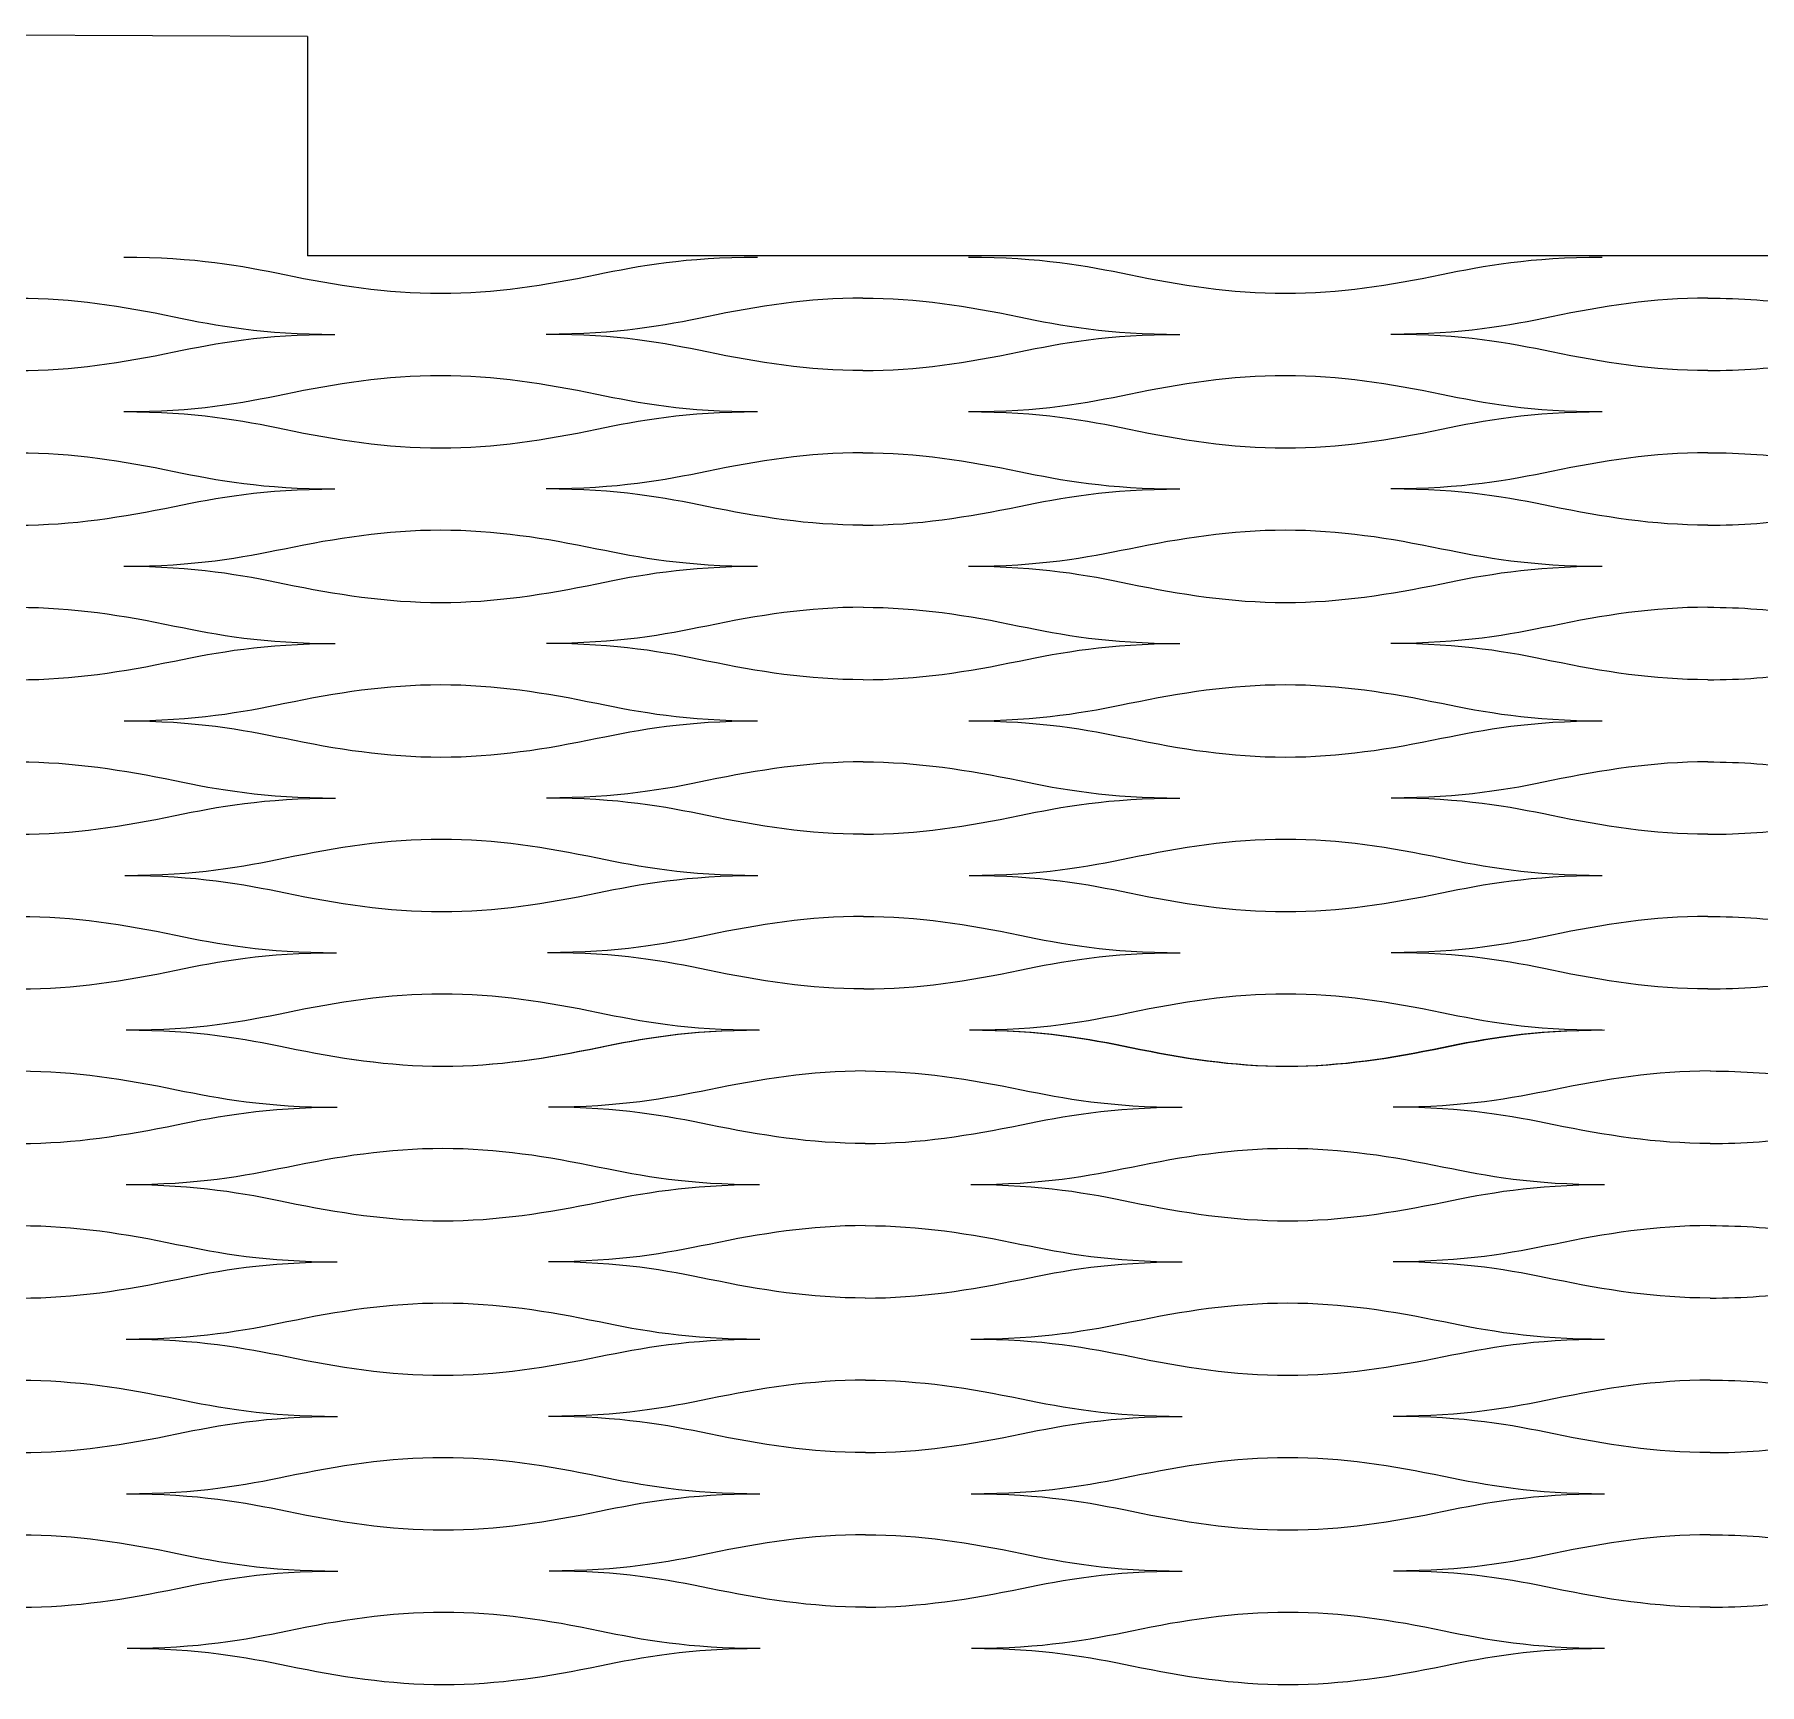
# Model space of a CAD drawing. Header units: millimetres. Extents: x 1 to 583, y -486 to -2.
# Drawn here: x 361.34 to 382.43, y -27.46 to -7.29 of the extents above; entities that cross this region are included whole.
import ezdxf

# ---------------------------------------------------------------- set-up
doc = ezdxf.new("R2010")
doc.units = ezdxf.units.MM
doc.header["$MEASUREMENT"] = 0
doc.layers.add('DEFAULT', color=7, linetype='Continuous')
doc.layers.add('dibujo', color=10, linetype='Continuous')

msp = doc.modelspace()

# ---------------------------------------------------------------- linework, layer by layer
at = {"layer": 'DEFAULT'}
for points, knots in [([(362.432, -10.012), (363.303, -10.012), (363.881, -10.12), (364.396, -10.226), (365.025, -10.356), (365.639, -10.455), (366.305, -10.455), (366.971, -10.455), (367.585, -10.356), (368.215, -10.226), (368.729, -10.12), (369.307, -10.012), (370.179, -10.012)], [0, 0, 0, 0, 1, 1, 1, 2, 2, 2, 3, 3, 3, 4, 4, 4, 4]), ([(372.761, -10.012), (373.633, -10.012), (374.21, -10.12), (374.725, -10.226), (375.354, -10.356), (375.969, -10.455), (376.634, -10.455), (377.3, -10.455), (377.915, -10.356), (378.544, -10.226), (379.059, -10.12), (379.636, -10.012), (380.508, -10.012)], [0, 0, 0, 0, 1, 1, 1, 2, 2, 2, 3, 3, 3, 4, 4, 4, 4]), ([(361.14, -10.514), (361.806, -10.514), (362.421, -10.613), (363.05, -10.743), (363.565, -10.849), (364.142, -10.957), (365.014, -10.957)], [0, 0, 0, 0, 1, 1, 1, 2, 2, 2, 2]), ([(371.47, -10.514), (370.804, -10.514), (370.189, -10.613), (369.56, -10.743), (369.045, -10.849), (368.468, -10.957), (367.596, -10.957)], [0, 0, 0, 0, 1, 1, 1, 2, 2, 2, 2]), ([(371.47, -10.514), (372.135, -10.514), (372.75, -10.613), (373.379, -10.743), (373.894, -10.849), (374.472, -10.957), (375.343, -10.957)], [0, 0, 0, 0, 1, 1, 1, 2, 2, 2, 2]), ([(381.799, -10.514), (381.133, -10.514), (380.519, -10.613), (379.89, -10.743), (379.375, -10.849), (378.797, -10.957), (377.926, -10.957)], [0, 0, 0, 0, 1, 1, 1, 2, 2, 2, 2]), ([(381.799, -10.514), (382.203, -10.514), (382.606, -10.544), (382.983, -10.603), (383.736, -10.721), (384.381, -10.957), (385.673, -10.957)], [0, 0, 0, 0, 1, 1, 1, 2, 2, 2, 2]), ([(361.14, -11.4), (361.806, -11.4), (362.421, -11.301), (363.05, -11.171), (363.565, -11.065), (364.142, -10.957), (365.014, -10.957)], [0, 0, 0, 0, 1, 1, 1, 2, 2, 2, 2]), ([(371.47, -11.4), (370.804, -11.4), (370.19, -11.301), (369.56, -11.171), (369.045, -11.065), (368.468, -10.957), (367.596, -10.957)], [0, 0, 0, 0, 1, 1, 1, 2, 2, 2, 2]), ([(371.47, -11.4), (372.135, -11.4), (372.75, -11.301), (373.379, -11.171), (373.894, -11.065), (374.472, -10.957), (375.343, -10.957)], [0, 0, 0, 0, 1, 1, 1, 2, 2, 2, 2]), ([(381.799, -11.4), (381.133, -11.4), (380.519, -11.301), (379.89, -11.171), (379.375, -11.065), (378.797, -10.957), (377.926, -10.957)], [0, 0, 0, 0, 1, 1, 1, 2, 2, 2, 2]), ([(381.799, -11.4), (382.203, -11.4), (382.606, -11.37), (382.983, -11.311), (383.736, -11.193), (384.381, -10.957), (385.673, -10.957)], [0, 0, 0, 0, 1, 1, 1, 2, 2, 2, 2]), ([(362.432, -11.902), (363.303, -11.902), (363.881, -11.794), (364.396, -11.688), (365.025, -11.558), (365.639, -11.459), (366.305, -11.459), (366.971, -11.459), (367.585, -11.558), (368.215, -11.688), (368.73, -11.794), (369.307, -11.902), (370.179, -11.902)], [0, 0, 0, 0, 1, 1, 1, 2, 2, 2, 3, 3, 3, 4, 4, 4, 4]), ([(372.761, -11.902), (373.633, -11.902), (374.21, -11.794), (374.725, -11.688), (375.354, -11.558), (375.969, -11.459), (376.634, -11.459), (377.3, -11.459), (377.915, -11.558), (378.544, -11.688), (379.059, -11.794), (379.636, -11.902), (380.508, -11.902)], [0, 0, 0, 0, 1, 1, 1, 2, 2, 2, 3, 3, 3, 4, 4, 4, 4]), ([(362.432, -11.902), (363.303, -11.902), (363.881, -12.009), (364.396, -12.116), (365.025, -12.246), (365.64, -12.345), (366.305, -12.345), (366.971, -12.345), (367.586, -12.246), (368.215, -12.116), (368.73, -12.009), (369.307, -11.902), (370.179, -11.902)], [0, 0, 0, 0, 1, 1, 1, 2, 2, 2, 3, 3, 3, 4, 4, 4, 4]), ([(372.761, -11.902), (373.633, -11.902), (374.21, -12.009), (374.725, -12.116), (375.354, -12.246), (375.969, -12.345), (376.634, -12.345), (377.3, -12.345), (377.915, -12.246), (378.544, -12.116), (379.059, -12.009), (379.636, -11.902), (380.508, -11.902)], [0, 0, 0, 0, 1, 1, 1, 2, 2, 2, 3, 3, 3, 4, 4, 4, 4]), ([(361.141, -12.404), (361.806, -12.404), (362.421, -12.503), (363.05, -12.633), (363.565, -12.739), (364.143, -12.847), (365.014, -12.847)], [0, 0, 0, 0, 1, 1, 1, 2, 2, 2, 2]), ([(371.47, -12.404), (370.804, -12.404), (370.19, -12.503), (369.561, -12.633), (369.046, -12.739), (368.468, -12.847), (367.597, -12.847)], [0, 0, 0, 0, 1, 1, 1, 2, 2, 2, 2]), ([(371.47, -12.404), (372.136, -12.404), (372.75, -12.503), (373.379, -12.633), (373.895, -12.739), (374.472, -12.847), (375.343, -12.847)], [0, 0, 0, 0, 1, 1, 1, 2, 2, 2, 2]), ([(381.799, -12.404), (381.133, -12.404), (380.519, -12.503), (379.89, -12.633), (379.375, -12.739), (378.797, -12.847), (377.926, -12.847)], [0, 0, 0, 0, 1, 1, 1, 2, 2, 2, 2]), ([(381.799, -12.404), (382.203, -12.404), (382.606, -12.433), (382.983, -12.492), (383.736, -12.61), (384.381, -12.847), (385.673, -12.847)], [0, 0, 0, 0, 1, 1, 1, 2, 2, 2, 2]), ([(361.141, -13.289), (361.807, -13.289), (362.422, -13.19), (363.051, -13.06), (363.566, -12.954), (364.143, -12.847), (365.014, -12.847)], [0, 0, 0, 0, 1, 1, 1, 2, 2, 2, 2]), ([(371.47, -13.289), (370.805, -13.289), (370.19, -13.19), (369.561, -13.06), (369.046, -12.954), (368.468, -12.847), (367.597, -12.847)], [0, 0, 0, 0, 1, 1, 1, 2, 2, 2, 2]), ([(371.47, -13.289), (372.136, -13.289), (372.75, -13.19), (373.38, -13.06), (373.895, -12.954), (374.472, -12.847), (375.343, -12.847)], [0, 0, 0, 0, 1, 1, 1, 2, 2, 2, 2]), ([(381.799, -13.289), (381.133, -13.289), (380.519, -13.19), (379.89, -13.06), (379.375, -12.954), (378.797, -12.847), (377.926, -12.847)], [0, 0, 0, 0, 1, 1, 1, 2, 2, 2, 2]), ([(381.799, -13.289), (382.203, -13.289), (382.606, -13.26), (382.983, -13.201), (383.736, -13.083), (384.381, -12.847), (385.673, -12.847)], [0, 0, 0, 0, 1, 1, 1, 2, 2, 2, 2]), ([(362.433, -13.791), (363.304, -13.791), (363.882, -13.684), (364.397, -13.577), (365.026, -13.448), (365.64, -13.348), (366.306, -13.348), (366.971, -13.348), (367.586, -13.447), (368.216, -13.577), (368.73, -13.684), (369.308, -13.791), (370.179, -13.791)], [0, 0, 0, 0, 1, 1, 1, 2, 2, 2, 3, 3, 3, 4, 4, 4, 4]), ([(372.762, -13.791), (373.633, -13.791), (374.21, -13.684), (374.725, -13.577), (375.354, -13.448), (375.969, -13.348), (376.635, -13.348), (377.3, -13.348), (377.915, -13.447), (378.544, -13.577), (379.059, -13.684), (379.636, -13.791), (380.508, -13.791)], [0, 0, 0, 0, 1, 1, 1, 2, 2, 2, 3, 3, 3, 4, 4, 4, 4]), ([(362.433, -13.791), (363.304, -13.791), (363.882, -13.899), (364.397, -14.005), (365.026, -14.135), (365.641, -14.234), (366.307, -14.234), (366.972, -14.234), (367.587, -14.135), (368.216, -14.005), (368.731, -13.899), (369.308, -13.791), (370.179, -13.791)], [0, 0, 0, 0, 1, 1, 1, 2, 2, 2, 3, 3, 3, 4, 4, 4, 4]), ([(372.762, -13.791), (373.633, -13.791), (374.211, -13.899), (374.726, -14.005), (375.355, -14.135), (375.969, -14.234), (376.635, -14.234), (377.301, -14.234), (377.915, -14.135), (378.544, -14.005), (379.059, -13.899), (379.636, -13.791), (380.508, -13.791)], [0, 0, 0, 0, 1, 1, 1, 2, 2, 2, 3, 3, 3, 4, 4, 4, 4]), ([(361.143, -14.293), (361.808, -14.293), (362.423, -14.392), (363.053, -14.522), (363.568, -14.628), (364.145, -14.736), (365.017, -14.736)], [0, 0, 0, 0, 1, 1, 1, 2, 2, 2, 2]), ([(371.471, -14.293), (370.805, -14.293), (370.191, -14.392), (369.562, -14.522), (369.047, -14.628), (368.47, -14.736), (367.599, -14.736)], [0, 0, 0, 0, 1, 1, 1, 2, 2, 2, 2]), ([(371.471, -14.293), (372.137, -14.293), (372.751, -14.392), (373.381, -14.522), (373.895, -14.628), (374.473, -14.736), (375.344, -14.736)], [0, 0, 0, 0, 1, 1, 1, 2, 2, 2, 2]), ([(381.799, -14.293), (381.134, -14.293), (380.519, -14.392), (379.89, -14.522), (379.375, -14.628), (378.798, -14.736), (377.926, -14.736)], [0, 0, 0, 0, 1, 1, 1, 2, 2, 2, 2]), ([(381.799, -14.293), (382.202, -14.293), (382.606, -14.323), (382.983, -14.382), (383.736, -14.5), (384.381, -14.736), (385.672, -14.736)], [0, 0, 0, 0, 1, 1, 1, 2, 2, 2, 2]), ([(361.145, -15.179), (361.81, -15.179), (362.425, -15.08), (363.053, -14.95), (363.568, -14.844), (364.145, -14.736), (365.017, -14.736)], [0, 0, 0, 0, 1, 1, 1, 2, 2, 2, 2]), ([(371.472, -15.179), (370.806, -15.179), (370.192, -15.08), (369.562, -14.95), (369.047, -14.844), (368.47, -14.736), (367.599, -14.736)], [0, 0, 0, 0, 1, 1, 1, 2, 2, 2, 2]), ([(371.472, -15.179), (372.137, -15.179), (372.752, -15.08), (373.381, -14.95), (373.896, -14.844), (374.473, -14.736), (375.344, -14.736)], [0, 0, 0, 0, 1, 1, 1, 2, 2, 2, 2]), ([(381.799, -15.179), (381.134, -15.179), (380.519, -15.08), (379.89, -14.95), (379.375, -14.844), (378.798, -14.736), (377.926, -14.736)], [0, 0, 0, 0, 1, 1, 1, 2, 2, 2, 2]), ([(381.799, -15.179), (382.202, -15.179), (382.606, -15.149), (382.983, -15.09), (383.736, -14.972), (384.381, -14.736), (385.672, -14.736)], [0, 0, 0, 0, 1, 1, 1, 2, 2, 2, 2]), ([(362.437, -15.681), (363.308, -15.681), (363.885, -15.573), (364.4, -15.467), (365.028, -15.337), (365.643, -15.238), (366.308, -15.238), (366.974, -15.238), (367.588, -15.337), (368.218, -15.467), (368.733, -15.573), (369.31, -15.681), (370.182, -15.681)], [0, 0, 0, 0, 1, 1, 1, 2, 2, 2, 3, 3, 3, 4, 4, 4, 4]), ([(372.763, -15.681), (373.635, -15.681), (374.212, -15.573), (374.727, -15.467), (375.356, -15.337), (375.97, -15.238), (376.635, -15.238), (377.301, -15.238), (377.915, -15.337), (378.545, -15.467), (379.06, -15.573), (379.637, -15.681), (380.508, -15.681)], [0, 0, 0, 0, 1, 1, 1, 2, 2, 2, 3, 3, 3, 4, 4, 4, 4]), ([(362.437, -15.681), (363.308, -15.681), (363.886, -15.788), (364.401, -15.895), (365.03, -16.024), (365.645, -16.124), (366.31, -16.124), (366.976, -16.124), (367.59, -16.024), (368.219, -15.895), (368.733, -15.788), (369.31, -15.681), (370.182, -15.681)], [0, 0, 0, 0, 1, 1, 1, 2, 2, 2, 3, 3, 3, 4, 4, 4, 4]), ([(372.763, -15.681), (373.635, -15.681), (374.212, -15.788), (374.727, -15.895), (375.356, -16.024), (375.971, -16.124), (376.636, -16.124), (377.302, -16.124), (377.916, -16.024), (378.545, -15.895), (379.06, -15.788), (379.637, -15.681), (380.508, -15.681)], [0, 0, 0, 0, 1, 1, 1, 2, 2, 2, 3, 3, 3, 4, 4, 4, 4]), ([(361.148, -16.183), (361.813, -16.183), (362.428, -16.282), (363.058, -16.412), (363.573, -16.518), (364.151, -16.625), (365.022, -16.625)], [0, 0, 0, 0, 1, 1, 1, 2, 2, 2, 2]), ([(371.474, -16.183), (370.808, -16.183), (370.194, -16.282), (369.565, -16.412), (369.051, -16.518), (368.474, -16.625), (367.603, -16.625)], [0, 0, 0, 0, 1, 1, 1, 2, 2, 2, 2]), ([(371.474, -16.183), (372.139, -16.183), (372.754, -16.282), (373.383, -16.412), (373.898, -16.518), (374.475, -16.625), (375.346, -16.625)], [0, 0, 0, 0, 1, 1, 1, 2, 2, 2, 2]), ([(381.799, -16.183), (381.134, -16.183), (380.519, -16.282), (379.89, -16.412), (379.376, -16.518), (378.799, -16.625), (377.927, -16.625)], [0, 0, 0, 0, 1, 1, 1, 2, 2, 2, 2]), ([(381.799, -16.183), (382.202, -16.183), (382.606, -16.212), (382.982, -16.271), (383.735, -16.389), (384.381, -16.625), (385.672, -16.625)], [0, 0, 0, 0, 1, 1, 1, 2, 2, 2, 2]), ([(361.152, -17.068), (361.818, -17.068), (362.431, -16.969), (363.06, -16.839), (363.574, -16.733), (364.151, -16.625), (365.022, -16.625)], [0, 0, 0, 0, 1, 1, 1, 2, 2, 2, 2]), ([(371.476, -17.068), (370.81, -17.068), (370.196, -16.969), (369.567, -16.839), (369.052, -16.733), (368.474, -16.625), (367.603, -16.625)], [0, 0, 0, 0, 1, 1, 1, 2, 2, 2, 2]), ([(371.476, -17.068), (372.141, -17.068), (372.755, -16.969), (373.384, -16.839), (373.898, -16.733), (374.475, -16.625), (375.346, -16.625)], [0, 0, 0, 0, 1, 1, 1, 2, 2, 2, 2]), ([(381.799, -17.068), (381.134, -17.068), (380.52, -16.969), (379.891, -16.839), (379.376, -16.733), (378.799, -16.625), (377.927, -16.625)], [0, 0, 0, 0, 1, 1, 1, 2, 2, 2, 2]), ([(381.799, -17.068), (382.202, -17.068), (382.606, -17.039), (382.982, -16.98), (383.735, -16.862), (384.381, -16.625), (385.672, -16.625)], [0, 0, 0, 0, 1, 1, 1, 2, 2, 2, 2]), ([(362.445, -17.57), (363.316, -17.57), (363.892, -17.462), (364.407, -17.356), (365.035, -17.226), (365.649, -17.127), (366.314, -17.127), (366.979, -17.127), (367.594, -17.226), (368.223, -17.356), (368.738, -17.462), (369.316, -17.57), (370.187, -17.57)], [0, 0, 0, 0, 1, 1, 1, 2, 2, 2, 3, 3, 3, 4, 4, 4, 4]), ([(372.767, -17.57), (373.638, -17.57), (374.215, -17.462), (374.729, -17.356), (375.358, -17.226), (375.972, -17.127), (376.637, -17.127), (377.303, -17.127), (377.917, -17.226), (378.546, -17.356), (379.061, -17.462), (379.638, -17.57), (380.509, -17.57)], [0, 0, 0, 0, 1, 1, 1, 2, 2, 2, 3, 3, 3, 4, 4, 4, 4]), ([(362.445, -17.57), (363.316, -17.57), (363.894, -17.678), (364.409, -17.784), (365.039, -17.914), (365.653, -18.013), (366.318, -18.013), (366.984, -18.013), (367.597, -17.914), (368.225, -17.784), (368.739, -17.678), (369.316, -17.57), (370.187, -17.57)], [0, 0, 0, 0, 1, 1, 1, 2, 2, 2, 3, 3, 3, 4, 4, 4, 4]), ([(372.767, -17.57), (373.638, -17.57), (374.216, -17.678), (374.73, -17.784), (375.359, -17.914), (375.974, -18.013), (376.639, -18.013), (377.304, -18.013), (377.918, -17.914), (378.547, -17.784), (379.061, -17.678), (379.638, -17.57), (380.509, -17.57)], [0, 0, 0, 0, 1, 1, 1, 2, 2, 2, 3, 3, 3, 4, 4, 4, 4]), ([(361.159, -18.072), (361.824, -18.072), (362.439, -18.171), (363.068, -18.301), (363.584, -18.407), (364.161, -18.515), (365.032, -18.515)], [0, 0, 0, 0, 1, 1, 1, 2, 2, 2, 2]), ([(371.479, -18.072), (370.814, -18.072), (370.2, -18.171), (369.572, -18.301), (369.058, -18.407), (368.482, -18.515), (367.612, -18.515)], [0, 0, 0, 0, 1, 1, 1, 2, 2, 2, 2]), ([(371.479, -18.072), (372.144, -18.072), (372.759, -18.171), (373.388, -18.301), (373.903, -18.407), (374.48, -18.515), (375.35, -18.515)], [0, 0, 0, 0, 1, 1, 1, 2, 2, 2, 2]), ([(381.799, -18.072), (381.134, -18.072), (380.52, -18.171), (379.892, -18.301), (379.377, -18.407), (378.8, -18.515), (377.93, -18.515)], [0, 0, 0, 0, 1, 1, 1, 2, 2, 2, 2]), ([(381.799, -18.072), (382.202, -18.072), (382.606, -18.101), (382.982, -18.161), (383.734, -18.279), (384.38, -18.515), (385.67, -18.515)], [0, 0, 0, 0, 1, 1, 1, 2, 2, 2, 2]), ([(361.167, -18.958), (361.832, -18.958), (362.444, -18.859), (363.072, -18.729), (363.585, -18.622), (364.161, -18.515), (365.032, -18.515)], [0, 0, 0, 0, 1, 1, 1, 2, 2, 2, 2]), ([(371.483, -18.958), (370.818, -18.958), (370.204, -18.859), (369.575, -18.729), (369.06, -18.622), (368.482, -18.515), (367.612, -18.515)], [0, 0, 0, 0, 1, 1, 1, 2, 2, 2, 2]), ([(371.483, -18.958), (372.148, -18.958), (372.761, -18.859), (373.389, -18.729), (373.903, -18.622), (374.48, -18.515), (375.35, -18.515)], [0, 0, 0, 0, 1, 1, 1, 2, 2, 2, 2]), ([(381.799, -18.958), (381.134, -18.958), (380.52, -18.859), (379.892, -18.729), (379.377, -18.622), (378.8, -18.515), (377.93, -18.515)], [0, 0, 0, 0, 1, 1, 1, 2, 2, 2, 2]), ([(381.799, -18.958), (382.202, -18.958), (382.606, -18.928), (382.982, -18.869), (383.734, -18.751), (384.38, -18.515), (385.67, -18.515)], [0, 0, 0, 0, 1, 1, 1, 2, 2, 2, 2]), ([(362.46, -19.46), (363.331, -19.46), (363.906, -19.352), (364.42, -19.246), (365.047, -19.116), (365.66, -19.017), (366.325, -19.017), (366.99, -19.017), (367.604, -19.116), (368.234, -19.246), (368.748, -19.352), (369.326, -19.46), (370.196, -19.46)], [0, 0, 0, 0, 1, 1, 1, 2, 2, 2, 3, 3, 3, 4, 4, 4, 4]), ([(372.774, -19.46), (373.645, -19.46), (374.221, -19.352), (374.735, -19.246), (375.363, -19.116), (375.976, -19.017), (376.641, -19.017), (377.306, -19.017), (377.92, -19.116), (378.548, -19.246), (379.063, -19.352), (379.64, -19.46), (380.51, -19.46)], [0, 0, 0, 0, 1, 1, 1, 2, 2, 2, 3, 3, 3, 4, 4, 4, 4]), ([(362.46, -19.46), (363.331, -19.46), (363.909, -19.567), (364.424, -19.673), (365.054, -19.803), (365.668, -19.902), (366.333, -19.902), (366.997, -19.902), (367.61, -19.803), (368.237, -19.673), (368.75, -19.567), (369.326, -19.46), (370.196, -19.46)], [0, 0, 0, 0, 1, 1, 1, 2, 2, 2, 3, 3, 3, 4, 4, 4, 4]), ([(362.46, -19.46), (363.332, -19.46), (363.909, -19.567), (364.424, -19.673), (365.053, -19.803), (365.668, -19.902), (366.333, -19.902), (366.999, -19.902), (367.614, -19.803), (368.243, -19.673), (368.758, -19.567), (369.336, -19.46), (370.207, -19.46)], [0, 0, 0, 0, 1, 1, 1, 2, 2, 2, 3, 3, 3, 4, 4, 4, 4]), ([(372.774, -19.46), (373.645, -19.46), (374.222, -19.567), (374.737, -19.673), (375.365, -19.803), (375.979, -19.902), (376.644, -19.902), (377.308, -19.902), (377.921, -19.803), (378.549, -19.673), (379.063, -19.567), (379.64, -19.46), (380.51, -19.46)], [0, 0, 0, 0, 1, 1, 1, 2, 2, 2, 3, 3, 3, 4, 4, 4, 4]), ([(372.789, -19.46), (373.661, -19.46), (374.239, -19.567), (374.753, -19.673), (375.383, -19.803), (375.997, -19.902), (376.663, -19.902), (377.329, -19.902), (377.943, -19.803), (378.573, -19.673), (379.088, -19.567), (379.665, -19.46), (380.536, -19.46)], [0, 0, 0, 0, 1, 1, 1, 2, 2, 2, 3, 3, 3, 4, 4, 4, 4]), ([(361.169, -19.961), (361.835, -19.961), (362.449, -20.061), (363.079, -20.19), (363.593, -20.297), (364.171, -20.404), (365.043, -20.404)], [0, 0, 0, 0, 1, 1, 1, 2, 2, 2, 2]), ([(371.498, -19.961), (370.833, -19.961), (370.218, -20.061), (369.589, -20.19), (369.074, -20.297), (368.496, -20.404), (367.625, -20.404)], [0, 0, 0, 0, 1, 1, 1, 2, 2, 2, 2]), ([(371.498, -19.961), (372.164, -19.961), (372.779, -20.061), (373.408, -20.19), (373.923, -20.297), (374.5, -20.404), (375.372, -20.404)], [0, 0, 0, 0, 1, 1, 1, 2, 2, 2, 2]), ([(381.828, -19.961), (381.162, -19.961), (380.547, -20.061), (379.918, -20.19), (379.403, -20.297), (378.826, -20.404), (377.954, -20.404)], [0, 0, 0, 0, 1, 1, 1, 2, 2, 2, 2]), ([(381.828, -19.961), (382.231, -19.961), (382.635, -19.991), (383.011, -20.05), (383.764, -20.168), (384.41, -20.404), (385.701, -20.404)], [0, 0, 0, 0, 1, 1, 1, 2, 2, 2, 2]), ([(361.169, -20.847), (361.835, -20.847), (362.449, -20.748), (363.079, -20.618), (363.593, -20.512), (364.171, -20.404), (365.043, -20.404)], [0, 0, 0, 0, 1, 1, 1, 2, 2, 2, 2]), ([(371.498, -20.847), (370.833, -20.847), (370.218, -20.748), (369.589, -20.618), (369.074, -20.512), (368.496, -20.404), (367.625, -20.404)], [0, 0, 0, 0, 1, 1, 1, 2, 2, 2, 2]), ([(371.498, -20.847), (372.164, -20.847), (372.779, -20.748), (373.408, -20.618), (373.923, -20.512), (374.5, -20.404), (375.372, -20.404)], [0, 0, 0, 0, 1, 1, 1, 2, 2, 2, 2]), ([(381.828, -20.847), (381.162, -20.847), (380.547, -20.748), (379.918, -20.618), (379.403, -20.512), (378.826, -20.404), (377.954, -20.404)], [0, 0, 0, 0, 1, 1, 1, 2, 2, 2, 2]), ([(381.828, -20.847), (382.231, -20.847), (382.635, -20.818), (383.011, -20.759), (383.764, -20.64), (384.41, -20.404), (385.701, -20.404)], [0, 0, 0, 0, 1, 1, 1, 2, 2, 2, 2]), ([(362.46, -21.349), (363.332, -21.349), (363.909, -21.241), (364.424, -21.135), (365.053, -21.005), (365.668, -20.906), (366.334, -20.906), (366.999, -20.906), (367.614, -21.005), (368.243, -21.135), (368.758, -21.241), (369.336, -21.349), (370.207, -21.349)], [0, 0, 0, 0, 1, 1, 1, 2, 2, 2, 3, 3, 3, 4, 4, 4, 4]), ([(372.79, -21.349), (373.661, -21.349), (374.239, -21.241), (374.753, -21.135), (375.383, -21.005), (375.997, -20.906), (376.663, -20.906), (377.329, -20.906), (377.943, -21.005), (378.573, -21.135), (379.088, -21.241), (379.665, -21.349), (380.536, -21.349)], [0, 0, 0, 0, 1, 1, 1, 2, 2, 2, 3, 3, 3, 4, 4, 4, 4]), ([(362.46, -21.349), (363.332, -21.349), (363.909, -21.457), (364.424, -21.563), (365.053, -21.693), (365.668, -21.792), (366.334, -21.792), (367, -21.792), (367.614, -21.693), (368.243, -21.563), (368.758, -21.457), (369.336, -21.349), (370.207, -21.349)], [0, 0, 0, 0, 1, 1, 1, 2, 2, 2, 3, 3, 3, 4, 4, 4, 4]), ([(372.79, -21.349), (373.661, -21.349), (374.239, -21.457), (374.754, -21.563), (375.383, -21.693), (375.997, -21.792), (376.663, -21.792), (377.329, -21.792), (377.943, -21.693), (378.573, -21.563), (379.088, -21.457), (379.665, -21.349), (380.536, -21.349)], [0, 0, 0, 0, 1, 1, 1, 2, 2, 2, 3, 3, 3, 4, 4, 4, 4]), ([(361.169, -21.851), (361.835, -21.851), (362.45, -21.95), (363.079, -22.08), (363.594, -22.186), (364.171, -22.294), (365.043, -22.294)], [0, 0, 0, 0, 1, 1, 1, 2, 2, 2, 2]), ([(371.499, -21.851), (370.833, -21.851), (370.218, -21.95), (369.589, -22.08), (369.074, -22.186), (368.497, -22.294), (367.625, -22.294)], [0, 0, 0, 0, 1, 1, 1, 2, 2, 2, 2]), ([(371.499, -21.851), (372.164, -21.851), (372.779, -21.95), (373.408, -22.08), (373.923, -22.186), (374.501, -22.294), (375.372, -22.294)], [0, 0, 0, 0, 1, 1, 1, 2, 2, 2, 2]), ([(381.828, -21.851), (381.162, -21.851), (380.547, -21.95), (379.918, -22.08), (379.403, -22.186), (378.826, -22.294), (377.954, -22.294)], [0, 0, 0, 0, 1, 1, 1, 2, 2, 2, 2]), ([(381.828, -21.851), (382.231, -21.851), (382.635, -21.88), (383.011, -21.939), (383.764, -22.057), (384.41, -22.294), (385.701, -22.294)], [0, 0, 0, 0, 1, 1, 1, 2, 2, 2, 2]), ([(361.17, -22.737), (361.836, -22.737), (362.45, -22.638), (363.079, -22.508), (363.594, -22.401), (364.171, -22.294), (365.043, -22.294)], [0, 0, 0, 0, 1, 1, 1, 2, 2, 2, 2]), ([(371.499, -22.737), (370.833, -22.737), (370.219, -22.638), (369.589, -22.508), (369.074, -22.401), (368.497, -22.294), (367.625, -22.294)], [0, 0, 0, 0, 1, 1, 1, 2, 2, 2, 2]), ([(371.499, -22.737), (372.165, -22.737), (372.779, -22.638), (373.408, -22.508), (373.923, -22.401), (374.501, -22.294), (375.372, -22.294)], [0, 0, 0, 0, 1, 1, 1, 2, 2, 2, 2]), ([(381.828, -22.737), (381.162, -22.737), (380.547, -22.638), (379.918, -22.508), (379.403, -22.401), (378.826, -22.294), (377.954, -22.294)], [0, 0, 0, 0, 1, 1, 1, 2, 2, 2, 2]), ([(381.828, -22.737), (382.231, -22.737), (382.635, -22.707), (383.011, -22.648), (383.764, -22.53), (384.41, -22.294), (385.701, -22.294)], [0, 0, 0, 0, 1, 1, 1, 2, 2, 2, 2]), ([(362.461, -23.238), (363.333, -23.238), (363.91, -23.131), (364.425, -23.025), (365.054, -22.895), (365.669, -22.796), (366.334, -22.796), (367, -22.796), (367.615, -22.895), (368.244, -23.025), (368.759, -23.131), (369.337, -23.238), (370.208, -23.238)], [0, 0, 0, 0, 1, 1, 1, 2, 2, 2, 3, 3, 3, 4, 4, 4, 4]), ([(372.79, -23.238), (373.662, -23.238), (374.239, -23.131), (374.754, -23.025), (375.383, -22.895), (375.998, -22.796), (376.663, -22.796), (377.329, -22.796), (377.943, -22.895), (378.573, -23.025), (379.088, -23.131), (379.665, -23.238), (380.537, -23.238)], [0, 0, 0, 0, 1, 1, 1, 2, 2, 2, 3, 3, 3, 4, 4, 4, 4]), ([(362.461, -23.238), (363.333, -23.238), (363.911, -23.346), (364.426, -23.452), (365.055, -23.582), (365.67, -23.681), (366.335, -23.681), (367.001, -23.681), (367.615, -23.582), (368.245, -23.452), (368.759, -23.346), (369.337, -23.238), (370.208, -23.238)], [0, 0, 0, 0, 1, 1, 1, 2, 2, 2, 3, 3, 3, 4, 4, 4, 4]), ([(372.79, -23.238), (373.662, -23.238), (374.239, -23.346), (374.754, -23.452), (375.383, -23.582), (375.998, -23.681), (376.663, -23.681), (377.329, -23.681), (377.944, -23.582), (378.573, -23.452), (379.088, -23.346), (379.665, -23.238), (380.537, -23.238)], [0, 0, 0, 0, 1, 1, 1, 2, 2, 2, 3, 3, 3, 4, 4, 4, 4]), ([(361.172, -23.74), (361.837, -23.74), (362.452, -23.839), (363.081, -23.969), (363.596, -24.076), (364.174, -24.183), (365.045, -24.183)], [0, 0, 0, 0, 1, 1, 1, 2, 2, 2, 2]), ([(371.5, -23.74), (370.834, -23.74), (370.22, -23.839), (369.591, -23.969), (369.076, -24.076), (368.499, -24.183), (367.627, -24.183)], [0, 0, 0, 0, 1, 1, 1, 2, 2, 2, 2]), ([(371.5, -23.74), (372.165, -23.74), (372.78, -23.839), (373.409, -23.969), (373.924, -24.076), (374.501, -24.183), (375.373, -24.183)], [0, 0, 0, 0, 1, 1, 1, 2, 2, 2, 2]), ([(381.828, -23.74), (381.162, -23.74), (380.548, -23.839), (379.918, -23.969), (379.404, -24.076), (378.826, -24.183), (377.955, -24.183)], [0, 0, 0, 0, 1, 1, 1, 2, 2, 2, 2]), ([(381.828, -23.74), (382.231, -23.74), (382.635, -23.77), (383.011, -23.829), (383.764, -23.947), (384.41, -24.183), (385.701, -24.183)], [0, 0, 0, 0, 1, 1, 1, 2, 2, 2, 2]), ([(361.173, -24.626), (361.839, -24.626), (362.453, -24.527), (363.082, -24.397), (363.597, -24.291), (364.174, -24.183), (365.045, -24.183)], [0, 0, 0, 0, 1, 1, 1, 2, 2, 2, 2]), ([(371.501, -24.626), (370.835, -24.626), (370.22, -24.527), (369.591, -24.397), (369.076, -24.291), (368.499, -24.183), (367.627, -24.183)], [0, 0, 0, 0, 1, 1, 1, 2, 2, 2, 2]), ([(371.501, -24.626), (372.166, -24.626), (372.781, -24.527), (373.409, -24.397), (373.924, -24.291), (374.501, -24.183), (375.373, -24.183)], [0, 0, 0, 0, 1, 1, 1, 2, 2, 2, 2]), ([(381.828, -24.626), (381.162, -24.626), (380.548, -24.527), (379.919, -24.397), (379.404, -24.291), (378.826, -24.183), (377.955, -24.183)], [0, 0, 0, 0, 1, 1, 1, 2, 2, 2, 2]), ([(381.828, -24.626), (382.231, -24.626), (382.635, -24.596), (383.011, -24.537), (383.764, -24.419), (384.41, -24.183), (385.701, -24.183)], [0, 0, 0, 0, 1, 1, 1, 2, 2, 2, 2]), ([(362.465, -25.128), (363.337, -25.128), (363.914, -25.02), (364.428, -24.914), (365.057, -24.784), (365.671, -24.685), (366.337, -24.685), (367.003, -24.685), (367.617, -24.784), (368.246, -24.914), (368.761, -25.02), (369.339, -25.128), (370.21, -25.128)], [0, 0, 0, 0, 1, 1, 1, 2, 2, 2, 3, 3, 3, 4, 4, 4, 4]), ([(372.792, -25.128), (373.663, -25.128), (374.241, -25.02), (374.755, -24.914), (375.384, -24.784), (375.998, -24.685), (376.664, -24.685), (377.33, -24.685), (377.944, -24.784), (378.573, -24.914), (379.088, -25.02), (379.666, -25.128), (380.537, -25.128)], [0, 0, 0, 0, 1, 1, 1, 2, 2, 2, 3, 3, 3, 4, 4, 4, 4]), ([(362.465, -25.128), (363.337, -25.128), (363.914, -25.236), (364.43, -25.342), (365.059, -25.472), (365.674, -25.571), (366.339, -25.571), (367.005, -25.571), (367.619, -25.472), (368.247, -25.342), (368.762, -25.236), (369.339, -25.128), (370.21, -25.128)], [0, 0, 0, 0, 1, 1, 1, 2, 2, 2, 3, 3, 3, 4, 4, 4, 4]), ([(372.792, -25.128), (373.663, -25.128), (374.241, -25.236), (374.756, -25.342), (375.385, -25.472), (375.999, -25.571), (376.665, -25.571), (377.33, -25.571), (377.945, -25.472), (378.574, -25.342), (379.088, -25.236), (379.666, -25.128), (380.537, -25.128)], [0, 0, 0, 0, 1, 1, 1, 2, 2, 2, 3, 3, 3, 4, 4, 4, 4]), ([(361.177, -25.63), (361.842, -25.63), (362.457, -25.729), (363.087, -25.859), (363.602, -25.965), (364.179, -26.073), (365.05, -26.073)], [0, 0, 0, 0, 1, 1, 1, 2, 2, 2, 2]), ([(371.502, -25.63), (370.837, -25.63), (370.223, -25.729), (369.594, -25.859), (369.08, -25.965), (368.503, -26.073), (367.632, -26.073)], [0, 0, 0, 0, 1, 1, 1, 2, 2, 2, 2]), ([(371.502, -25.63), (372.168, -25.63), (372.782, -25.729), (373.412, -25.859), (373.927, -25.965), (374.504, -26.073), (375.375, -26.073)], [0, 0, 0, 0, 1, 1, 1, 2, 2, 2, 2]), ([(381.828, -25.63), (381.162, -25.63), (380.548, -25.729), (379.919, -25.859), (379.404, -25.965), (378.827, -26.073), (377.956, -26.073)], [0, 0, 0, 0, 1, 1, 1, 2, 2, 2, 2]), ([(381.828, -25.63), (382.231, -25.63), (382.634, -25.659), (383.011, -25.718), (383.764, -25.836), (384.409, -26.073), (385.7, -26.073)], [0, 0, 0, 0, 1, 1, 1, 2, 2, 2, 2]), ([(361.181, -26.515), (361.846, -26.515), (362.46, -26.416), (363.088, -26.286), (363.602, -26.18), (364.179, -26.073), (365.05, -26.073)], [0, 0, 0, 0, 1, 1, 1, 2, 2, 2, 2]), ([(371.504, -26.515), (370.839, -26.515), (370.225, -26.416), (369.595, -26.286), (369.08, -26.18), (368.503, -26.073), (367.632, -26.073)], [0, 0, 0, 0, 1, 1, 1, 2, 2, 2, 2]), ([(371.504, -26.515), (372.17, -26.515), (372.784, -26.416), (373.412, -26.286), (373.927, -26.18), (374.504, -26.073), (375.375, -26.073)], [0, 0, 0, 0, 1, 1, 1, 2, 2, 2, 2]), ([(381.828, -26.515), (381.162, -26.515), (380.548, -26.416), (379.919, -26.286), (379.404, -26.18), (378.827, -26.073), (377.956, -26.073)], [0, 0, 0, 0, 1, 1, 1, 2, 2, 2, 2]), ([(381.828, -26.515), (382.231, -26.515), (382.634, -26.486), (383.011, -26.427), (383.764, -26.309), (384.409, -26.073), (385.7, -26.073)], [0, 0, 0, 0, 1, 1, 1, 2, 2, 2, 2]), ([(362.473, -27.017), (363.345, -27.017), (363.921, -26.91), (364.435, -26.803), (365.064, -26.673), (365.677, -26.574), (366.343, -26.574), (367.008, -26.574), (367.623, -26.673), (368.252, -26.803), (368.767, -26.91), (369.344, -27.017), (370.215, -27.017)], [0, 0, 0, 0, 1, 1, 1, 2, 2, 2, 3, 3, 3, 4, 4, 4, 4]), ([(372.796, -27.017), (373.667, -27.017), (374.243, -26.91), (374.758, -26.803), (375.387, -26.673), (376.001, -26.574), (376.666, -26.574), (377.331, -26.574), (377.946, -26.673), (378.575, -26.803), (379.089, -26.91), (379.666, -27.017), (380.537, -27.017)], [0, 0, 0, 0, 1, 1, 1, 2, 2, 2, 3, 3, 3, 4, 4, 4, 4]), ([(362.473, -27.017), (363.345, -27.017), (363.922, -27.125), (364.438, -27.231), (365.067, -27.361), (365.682, -27.46), (366.347, -27.46), (367.012, -27.46), (367.626, -27.361), (368.254, -27.231), (368.768, -27.125), (369.344, -27.017), (370.215, -27.017)], [0, 0, 0, 0, 1, 1, 1, 2, 2, 2, 3, 3, 3, 4, 4, 4, 4]), ([(372.796, -27.017), (373.667, -27.017), (374.244, -27.125), (374.759, -27.231), (375.388, -27.361), (376.002, -27.46), (376.667, -27.46), (377.333, -27.46), (377.947, -27.361), (378.575, -27.231), (379.09, -27.125), (379.666, -27.017), (380.537, -27.017)], [0, 0, 0, 0, 1, 1, 1, 2, 2, 2, 3, 3, 3, 4, 4, 4, 4])]:
    msp.add_open_spline(points, degree=3, knots=knots, dxfattribs=at)
at = {"layer": 'dibujo'}
for p, q in [((364.68, -7.318), (358.68, -7.292)), ((364.68, -7.318), (364.68, -9.996)), ((388.619, -9.996), (364.68, -9.996))]:
    msp.add_line(p, q, dxfattribs=at)

doc.saveas('drawing.dxf')
